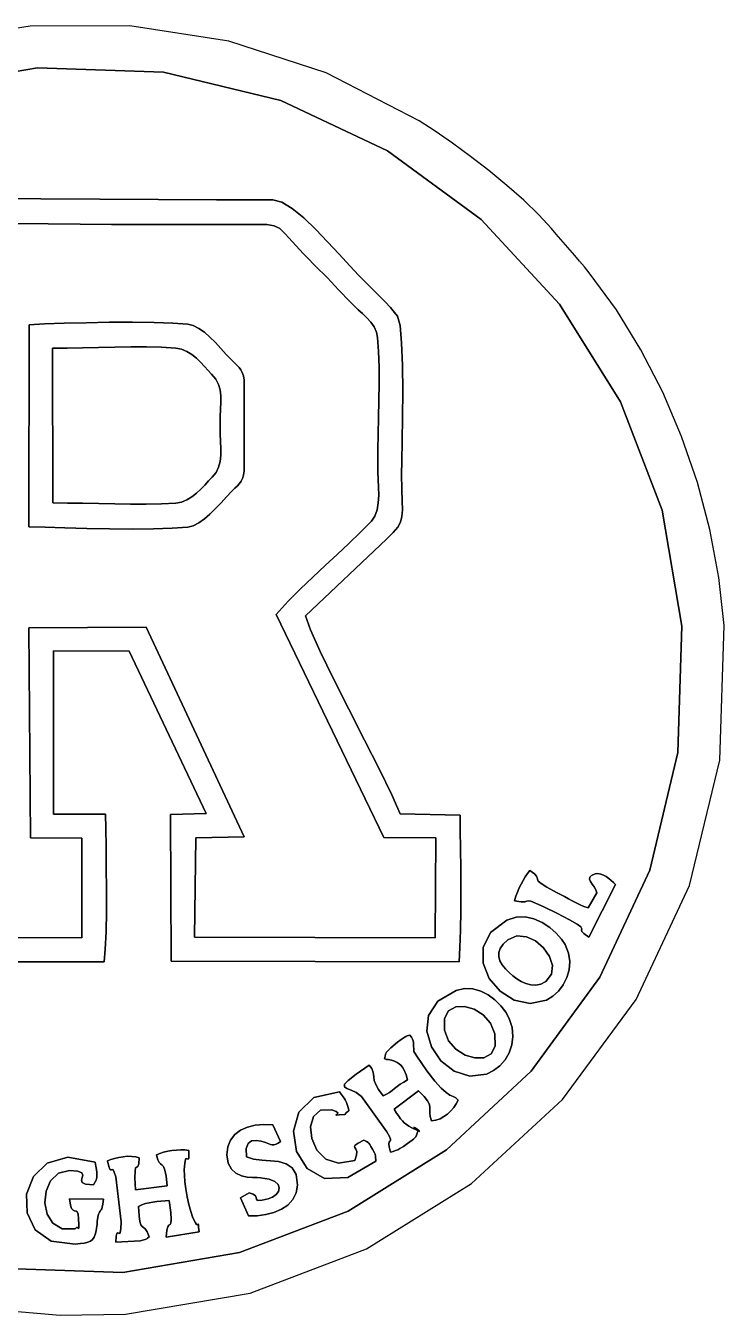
# Model space of a CAD drawing. Header units: inches. Extents: x -9.01 to -5.92, y 3.71 to 6.8.
# Drawn here: x -7.592 to -5.917, y 3.709 to 6.804 of the extents above; entities that cross this region are included whole.
import ezdxf

# ---------------------------------------------------------------- set-up
doc = ezdxf.new("R2010")
doc.units = ezdxf.units.IN
doc.header["$MEASUREMENT"] = 0
doc.layers.add('Layer 1', color=7, linetype='Continuous')

msp = doc.modelspace()

# ---------------------------------------------------------------- linework, layer by layer
at = {"layer": 'Layer 1'}
for points in [[(-7.6681, 3.7227), (-7.5101, 3.709), (-7.3535, 3.7113), (-7.0545, 3.7619), (-6.7754, 3.8684), (-6.5233, 4.0252), (-6.3054, 4.2265), (-6.1287, 4.4666), (-6.0004, 4.7401), (-5.9276, 5.041), (-5.9174, 5.3639), (-5.9301, 5.4794), (-5.9517, 5.5943), (-5.9816, 5.7076), (-6.0195, 5.818), (-6.0649, 5.9246), (-6.1172, 6.0262), (-6.176, 6.1218), (-6.2409, 6.2103), (-6.2527, 6.2248), (-6.2642, 6.2387), (-6.2755, 6.252), (-6.2866, 6.265), (-6.2977, 6.2778), (-6.3088, 6.2906), (-6.32, 6.3036), (-6.3313, 6.3168), (-6.3618, 6.35), (-6.3981, 6.3849), (-6.4385, 6.4206), (-6.4815, 6.456), (-6.5256, 6.4902), (-6.5692, 6.5222), (-6.6107, 6.5509), (-6.6487, 6.5754), (-6.8724, 6.6904), (-7.1051, 6.7663), (-7.3429, 6.8036), (-7.582, 6.803), (-7.8183, 6.7651)], [(-7.8453, 6.6548), (-7.5645, 6.7024), (-7.5645, 6.7024), (-7.2621, 6.6923), (-6.9804, 6.6239), (-6.7248, 6.5038), (-6.5003, 6.3388), (-6.3123, 6.1355), (-6.1659, 5.9007), (-6.0662, 5.6409), (-6.0186, 5.3628), (-6.0282, 5.0594), (-6.096, 4.7767), (-6.2156, 4.5201), (-6.3803, 4.2948), (-6.5837, 4.1061), (-6.819, 3.9591), (-7.0799, 3.8592), (-7.3597, 3.8116), (-7.6621, 3.8216)], [(-8.0924, 4.5569), (-7.4046, 4.5571), (-7.4017, 4.5878), (-7.4, 4.6293), (-7.3991, 4.678), (-7.399, 4.7306), (-7.3993, 4.7836), (-7.3999, 4.8337), (-7.4004, 4.8774), (-7.4009, 4.9113), (-7.5262, 4.9117), (-7.5262, 5.3031), (-7.3444, 5.3029), (-7.1597, 4.9132), (-7.245, 4.9105), (-7.2439, 4.5587), (-6.5533, 4.5571), (-6.5511, 4.5914), (-6.5497, 4.6334), (-6.5491, 4.6807), (-6.5491, 4.7307), (-6.5494, 4.781), (-6.55, 4.8292), (-6.5506, 4.8726), (-6.551, 4.9088), (-6.6943, 4.9122), (-6.7147, 4.9575), (-6.7444, 5.0184), (-6.7799, 5.089), (-6.8177, 5.1636), (-6.8543, 5.2364), (-6.8861, 5.3018), (-6.9097, 5.354), (-6.9215, 5.3872), (-6.7275, 5.5713), (-6.7114, 5.5871), (-6.7005, 5.6001), (-6.6938, 5.6122), (-6.6904, 5.6255), (-6.6893, 5.6417), (-6.6897, 5.6629), (-6.6906, 5.6908), (-6.6911, 5.7276), (-6.6907, 5.759), (-6.6898, 5.8065), (-6.6889, 5.8645), (-6.6885, 5.927), (-6.689, 5.9883), (-6.691, 6.0425), (-6.6948, 6.0839), (-6.7011, 6.1067), (-6.7079, 6.1156), (-6.7181, 6.1273), (-6.7307, 6.1407), (-6.7447, 6.1552), (-6.7589, 6.1696), (-6.7725, 6.1832), (-6.7844, 6.195), (-6.7936, 6.2042), (-6.8156, 6.2274), (-6.8409, 6.2552), (-6.8685, 6.2852), (-6.8971, 6.315), (-6.9257, 6.3423), (-6.9532, 6.3647), (-6.9785, 6.3799), (-7.0003, 6.3855), (-7.1353, 6.3857), (-7.2741, 6.3865), (-7.415, 6.3876), (-7.5565, 6.3885), (-7.6967, 6.389)], [(-7.6158, 6.3291), (-7.5384, 6.3281), (-7.4618, 6.3273), (-7.3866, 6.3269), (-7.0805, 6.3269), (-7.0805, 6.3269), (-7.0409, 6.327), (-7.0144, 6.3264), (-6.9966, 6.3236), (-6.9832, 6.3168), (-6.97, 6.3045), (-6.9528, 6.2851), (-6.9272, 6.2569), (-6.889, 6.2182), (-6.8787, 6.208), (-6.869, 6.1983), (-6.8599, 6.1889), (-6.851, 6.1795), (-6.8422, 6.1701), (-6.8332, 6.1605), (-6.8239, 6.1506), (-6.814, 6.1401), (-6.805, 6.1313), (-6.795, 6.1222), (-6.7846, 6.1127), (-6.7743, 6.1027), (-6.7649, 6.0921), (-6.7571, 6.0808), (-6.7514, 6.0686), (-6.7485, 6.0555), (-6.7461, 6.0218), (-6.745, 5.9846), (-6.7448, 5.9451), (-6.7453, 5.9044), (-6.7461, 5.8633), (-6.7471, 5.8231), (-6.7479, 5.7848), (-6.7483, 5.7495), (-6.7479, 5.7328), (-6.7469, 5.7148), (-6.7461, 5.6959), (-6.7459, 5.677), (-6.7469, 5.6588), (-6.7498, 5.6419), (-6.7551, 5.627), (-6.7635, 5.6148), (-6.7898, 5.5879), (-6.8173, 5.5614), (-6.8456, 5.5349), (-6.8745, 5.5081), (-6.9039, 5.4806), (-6.9335, 5.4521), (-6.963, 5.4224), (-6.9923, 5.391), (-6.7334, 4.8551), (-6.6086, 4.8545), (-6.6103, 4.6147), (-7.1875, 4.6165), (-7.1842, 4.8549), (-7.0684, 4.8572), (-7.3038, 5.3602), (-7.5852, 5.3588), (-7.5814, 4.8547), (-7.4578, 4.8538), (-7.4581, 4.6151), (-8.0377, 4.6158)]]:
    msp.add_lwpolyline(points, dxfattribs=at)
at = {"layer": 'Layer 1', "color": 7}
for points in [[(-7.6621, 3.8216), (-7.3597, 3.8116), (-7.0799, 3.8592), (-6.819, 3.9591), (-6.5837, 4.1061), (-6.3803, 4.2948), (-6.2156, 4.5201), (-6.096, 4.7767), (-6.0282, 5.0594), (-6.0186, 5.3628), (-6.0662, 5.6409), (-6.1659, 5.9007), (-6.3123, 6.1355), (-6.5003, 6.3388), (-6.7248, 6.5038), (-6.9804, 6.6239), (-7.2621, 6.6923), (-7.5645, 6.7024), (-7.5645, 6.7024), (-7.8453, 6.6548)], [(-7.6967, 6.389), (-7.5565, 6.3885), (-7.415, 6.3876), (-7.2741, 6.3865), (-7.1353, 6.3857), (-7.0003, 6.3855), (-6.9785, 6.3799), (-6.9532, 6.3647), (-6.9257, 6.3423), (-6.8971, 6.315), (-6.8685, 6.2852), (-6.8409, 6.2552), (-6.8156, 6.2274), (-6.7936, 6.2042), (-6.7844, 6.195), (-6.7725, 6.1832), (-6.7589, 6.1696), (-6.7447, 6.1552), (-6.7307, 6.1407), (-6.7181, 6.1273), (-6.7079, 6.1156), (-6.7011, 6.1067), (-6.6948, 6.0839), (-6.691, 6.0425), (-6.689, 5.9883), (-6.6885, 5.927), (-6.6889, 5.8645), (-6.6898, 5.8065), (-6.6907, 5.759), (-6.6911, 5.7276), (-6.6906, 5.6908), (-6.6897, 5.6629), (-6.6893, 5.6417), (-6.6904, 5.6255), (-6.6938, 5.6122), (-6.7005, 5.6001), (-6.7114, 5.5871), (-6.7275, 5.5713), (-6.9215, 5.3872), (-6.9097, 5.354), (-6.8861, 5.3018), (-6.8543, 5.2364), (-6.8177, 5.1636), (-6.7799, 5.089), (-6.7444, 5.0184), (-6.7147, 4.9575), (-6.6943, 4.9122), (-6.551, 4.9088), (-6.551, 4.9088), (-6.5506, 4.8726), (-6.55, 4.8292), (-6.5494, 4.781), (-6.5491, 4.7307), (-6.5491, 4.6807), (-6.5497, 4.6334), (-6.5511, 4.5914), (-6.5533, 4.5571), (-7.2439, 4.5587), (-7.245, 4.9105), (-7.1597, 4.9132), (-7.3444, 5.3029), (-7.5262, 5.3031), (-7.5262, 4.9117), (-7.4009, 4.9113), (-7.4004, 4.8774), (-7.3999, 4.8337), (-7.3993, 4.7836), (-7.399, 4.7306), (-7.3991, 4.678), (-7.4, 4.6293), (-7.4017, 4.5878), (-7.4046, 4.5571), (-8.0924, 4.5569)]]:
    msp.add_lwpolyline(points, dxfattribs=at)
at = {"layer": 'Layer 1', "color": 244}
msp.add_lwpolyline([(-8.0377, 4.6158), (-7.4581, 4.6151), (-7.4578, 4.8538), (-7.5814, 4.8547), (-7.5852, 5.3588), (-7.3038, 5.3602), (-7.0684, 4.8572), (-7.1842, 4.8549), (-7.1875, 4.6165), (-6.6103, 4.6147), (-6.6086, 4.8545), (-6.7334, 4.8551), (-6.9923, 5.391), (-6.963, 5.4224), (-6.9335, 5.4521), (-6.9039, 5.4806), (-6.8745, 5.5081), (-6.8456, 5.5349), (-6.8173, 5.5614), (-6.7898, 5.5879), (-6.7635, 5.6148), (-6.7551, 5.627), (-6.7498, 5.6419), (-6.7469, 5.6588), (-6.7459, 5.677), (-6.7461, 5.6959), (-6.7469, 5.7148), (-6.7479, 5.7328), (-6.7483, 5.7495), (-6.7479, 5.7848), (-6.7471, 5.8231), (-6.7461, 5.8633), (-6.7453, 5.9044), (-6.7448, 5.9451), (-6.745, 5.9846), (-6.7461, 6.0218), (-6.7485, 6.0555), (-6.7514, 6.0686), (-6.7571, 6.0808), (-6.7649, 6.0921), (-6.7743, 6.1027), (-6.7846, 6.1127), (-6.795, 6.1222), (-6.805, 6.1313), (-6.814, 6.1401), (-6.8239, 6.1506), (-6.8332, 6.1605), (-6.8422, 6.1701), (-6.851, 6.1795), (-6.8599, 6.1889), (-6.869, 6.1983), (-6.8787, 6.208), (-6.889, 6.2182), (-6.9272, 6.2569), (-6.9528, 6.2851), (-6.97, 6.3045), (-6.9832, 6.3168), (-6.9966, 6.3236), (-7.0144, 6.3264), (-7.0409, 6.327), (-7.0805, 6.3269), (-7.3866, 6.3269), (-7.4618, 6.3273), (-7.5384, 6.3281), (-7.6158, 6.3291)], dxfattribs=at)
msp.add_lwpolyline([(-7.5844, 6.086), (-7.5472, 6.0879), (-7.5006, 6.0897), (-7.4479, 6.091), (-7.3922, 6.0919), (-7.3368, 6.0922), (-7.2848, 6.0916), (-7.2394, 6.0901), (-7.2039, 6.0875), (-7.1906, 6.0842), (-7.1773, 6.0774), (-7.164, 6.0679), (-7.1508, 6.0562), (-7.1377, 6.0431), (-7.1246, 6.0291), (-7.1115, 6.0149), (-7.0985, 6.0012), (-7.0917, 5.9944), (-7.0857, 5.9886), (-7.0806, 5.9833), (-7.0764, 5.9777), (-7.0731, 5.9712), (-7.0706, 5.9631), (-7.069, 5.9528), (-7.0683, 5.9397), (-7.0684, 5.7489), (-7.069, 5.7355), (-7.0705, 5.7251), (-7.0728, 5.717), (-7.0759, 5.7105), (-7.08, 5.7049), (-7.085, 5.6995), (-7.091, 5.6937), (-7.0979, 5.6868), (-7.1109, 5.673), (-7.1241, 5.6587), (-7.1374, 5.6447), (-7.1507, 5.6316), (-7.1641, 5.6199), (-7.1775, 5.6104), (-7.1908, 5.6036), (-7.2039, 5.6003), (-7.241, 5.5975), (-7.2864, 5.5959), (-7.3375, 5.5955), (-7.3917, 5.5959), (-7.4462, 5.5969), (-7.4984, 5.5983), (-7.5456, 5.5999), (-7.5851, 5.6014), (-7.5844, 6.086)], close=True, dxfattribs=at)
at = {"layer": 'Layer 1'}
for points in [[(-7.5851, 5.6014), (-7.5456, 5.5999), (-7.4984, 5.5983), (-7.4462, 5.5969), (-7.3917, 5.5959), (-7.3375, 5.5955), (-7.2864, 5.5959), (-7.241, 5.5975), (-7.2039, 5.6003), (-7.1908, 5.6036), (-7.1775, 5.6104), (-7.1641, 5.6199), (-7.1507, 5.6316), (-7.1374, 5.6447), (-7.1241, 5.6587), (-7.1109, 5.673), (-7.0979, 5.6868), (-7.091, 5.6937), (-7.085, 5.6995), (-7.08, 5.7049), (-7.0759, 5.7105), (-7.0728, 5.717), (-7.0705, 5.7251), (-7.069, 5.7355), (-7.0684, 5.7489), (-7.0683, 5.9397), (-7.069, 5.9528), (-7.0706, 5.9631), (-7.0731, 5.9712), (-7.0764, 5.9777), (-7.0806, 5.9833), (-7.0857, 5.9886), (-7.0917, 5.9944), (-7.0985, 6.0012), (-7.1115, 6.0149), (-7.1246, 6.0291), (-7.1377, 6.0431), (-7.1508, 6.0562), (-7.164, 6.0679), (-7.1773, 6.0774), (-7.1906, 6.0842), (-7.2039, 6.0875), (-7.2394, 6.0901), (-7.2848, 6.0916), (-7.3368, 6.0922), (-7.3922, 6.0919), (-7.4479, 6.091), (-7.5006, 6.0897), (-7.5472, 6.0879), (-7.5844, 6.086), (-7.5851, 5.6014)], [(-7.528, 6.0299), (-7.493, 6.0301), (-7.4561, 6.0307), (-7.4178, 6.0316), (-7.379, 6.0324), (-7.3403, 6.0329), (-7.3026, 6.0329), (-7.2666, 6.0321), (-7.2329, 6.0302), (-7.2188, 6.0275), (-7.2058, 6.0221), (-7.194, 6.0146), (-7.1831, 6.0057), (-7.1731, 5.9959), (-7.1638, 5.9858), (-7.1551, 5.976), (-7.1469, 5.9673), (-7.1369, 5.9551), (-7.1303, 5.9426), (-7.1265, 5.9295), (-7.1248, 5.9154), (-7.1246, 5.9001), (-7.1253, 5.8833), (-7.1261, 5.8648), (-7.1266, 5.8443), (-7.1262, 5.8244), (-7.1253, 5.8059), (-7.1247, 5.7887), (-7.1249, 5.7727), (-7.1265, 5.7579), (-7.1301, 5.7442), (-7.1362, 5.7316), (-7.1456, 5.72), (-7.1541, 5.7111), (-7.163, 5.7014), (-7.1725, 5.6914), (-7.1828, 5.6818), (-7.1938, 5.673), (-7.2058, 5.6657), (-7.2188, 5.6605), (-7.2329, 5.6579), (-7.2672, 5.6562), (-7.3034, 5.6555), (-7.3409, 5.6555), (-7.3791, 5.6561), (-7.4175, 5.6569), (-7.4554, 5.6577), (-7.4924, 5.6582), (-7.5277, 5.6583), (-7.528, 6.0299)], [(-6.4204, 4.7039), (-6.4041, 4.7014), (-6.3952, 4.7015), (-6.3905, 4.7026), (-6.3869, 4.7034), (-6.3811, 4.7024), (-6.37, 4.6981), (-6.3503, 4.689), (-6.3188, 4.6737), (-6.288, 4.6579), (-6.2701, 4.6474), (-6.2615, 4.6408), (-6.2591, 4.6367), (-6.2593, 4.6336), (-6.2588, 4.6301), (-6.2543, 4.6248), (-6.2423, 4.6164), (-6.1777, 4.743), (-6.1827, 4.7477), (-6.1882, 4.7527), (-6.1941, 4.7574), (-6.2004, 4.7618), (-6.2068, 4.7654), (-6.2134, 4.7678), (-6.2201, 4.7688), (-6.2267, 4.7681), (-6.2356, 4.7646), (-6.2398, 4.7603), (-6.2403, 4.7552), (-6.2381, 4.7496), (-6.2342, 4.7435), (-6.2296, 4.7369), (-6.2253, 4.73), (-6.2225, 4.7228), (-6.2439, 4.6869), (-6.2537, 4.6902), (-6.2632, 4.6941), (-6.2725, 4.6986), (-6.2818, 4.7033), (-6.291, 4.7084), (-6.3003, 4.7136), (-6.3098, 4.7188), (-6.3196, 4.7239), (-6.343, 4.7365), (-6.3567, 4.7451), (-6.3633, 4.751), (-6.3655, 4.7552), (-6.366, 4.7588), (-6.3674, 4.7627), (-6.3723, 4.7681), (-6.3835, 4.776), (-6.3893, 4.7688), (-6.3947, 4.761), (-6.3997, 4.7527), (-6.4045, 4.7438), (-6.4089, 4.7345), (-6.413, 4.7247), (-6.4168, 4.7145), (-6.4204, 4.7039)], [(-6.4385, 4.6573), (-6.4779, 4.6273), (-6.4958, 4.5915), (-6.4957, 4.5536), (-6.4809, 4.5174), (-6.455, 4.4867), (-6.4212, 4.4653), (-6.383, 4.4569), (-6.3438, 4.4654), (-6.3286, 4.4747), (-6.315, 4.4871), (-6.3034, 4.5022), (-6.2946, 4.5194), (-6.2892, 4.5382), (-6.2877, 4.558), (-6.2907, 4.5783), (-6.2989, 4.5985), (-6.3078, 4.6117), (-6.3202, 4.6258), (-6.3357, 4.6394), (-6.3537, 4.6513), (-6.3736, 4.6603), (-6.3947, 4.6652), (-6.4165, 4.6646), (-6.4385, 4.6573)], [(-6.4362, 4.6099), (-6.4147, 4.6192), (-6.3918, 4.6175), (-6.3697, 4.6072), (-6.3505, 4.5907), (-6.3363, 4.5703), (-6.3292, 4.5485), (-6.3314, 4.5277), (-6.3451, 4.5101), (-6.3569, 4.5036), (-6.369, 4.501), (-6.3812, 4.5017), (-6.3931, 4.505), (-6.4045, 4.5102), (-6.4151, 4.5167), (-6.4245, 4.5237), (-6.4325, 4.5307), (-6.4421, 4.5403), (-6.4498, 4.55), (-6.4552, 4.5598), (-6.4581, 4.5696), (-6.458, 4.5794), (-6.4546, 4.5895), (-6.4474, 4.5996), (-6.4362, 4.6099)], [(-6.5603, 4.4887), (-6.6043, 4.4625), (-6.6268, 4.4284), (-6.6309, 4.3904), (-6.6197, 4.3528), (-6.5966, 4.3196), (-6.5647, 4.2949), (-6.5272, 4.283), (-6.4873, 4.2879), (-6.4705, 4.2961), (-6.4556, 4.3077), (-6.443, 4.3222), (-6.4332, 4.3391), (-6.4268, 4.3579), (-6.4243, 4.3781), (-6.4262, 4.3993), (-6.433, 4.4211), (-6.4414, 4.4366), (-6.4529, 4.4517), (-6.4671, 4.4658), (-6.4833, 4.4777), (-6.5013, 4.4869), (-6.5204, 4.4923), (-6.5402, 4.4932), (-6.5603, 4.4887)], [(-6.5884, 4.393), (-6.5885, 4.4209), (-6.5785, 4.4394), (-6.5614, 4.449), (-6.5399, 4.4502), (-6.5169, 4.4438), (-6.4953, 4.4302), (-6.4777, 4.4101), (-6.4672, 4.384), (-6.4663, 4.3551), (-6.476, 4.3364), (-6.4935, 4.3271), (-6.5155, 4.3264), (-6.539, 4.3335), (-6.5611, 4.3474), (-6.5786, 4.3676), (-6.5884, 4.393)], [(-6.7324, 4.3243), (-6.7289, 4.3232), (-6.7269, 4.3228), (-6.7258, 4.3227), (-6.725, 4.3229), (-6.7241, 4.323), (-6.7225, 4.3228), (-6.7197, 4.3222), (-6.7152, 4.3208), (-6.7082, 4.3184), (-6.7021, 4.3157), (-6.6969, 4.3125), (-6.6923, 4.3083), (-6.6882, 4.3027), (-6.6843, 4.2954), (-6.6805, 4.2858), (-6.6766, 4.2736), (-6.6861, 4.2686), (-6.6943, 4.2635), (-6.7014, 4.2583), (-6.7079, 4.2531), (-6.7141, 4.2481), (-6.7205, 4.2435), (-6.7273, 4.2392), (-6.7351, 4.2354), (-6.7465, 4.2504), (-6.7532, 4.2624), (-6.7566, 4.2722), (-6.758, 4.2803), (-6.7586, 4.2874), (-6.7598, 4.2942), (-6.7627, 4.3014), (-6.7687, 4.3094), (-6.8001, 4.2874), (-6.8191, 4.2725), (-6.8277, 4.2632), (-6.828, 4.2574), (-6.8221, 4.2534), (-6.812, 4.2494), (-6.7997, 4.2436), (-6.7875, 4.2342), (-6.7264, 4.149), (-6.7205, 4.1378), (-6.7181, 4.1315), (-6.7181, 4.1283), (-6.7194, 4.1265), (-6.7211, 4.1244), (-6.722, 4.1205), (-6.7211, 4.1129), (-6.7174, 4.1), (-6.7112, 4.102), (-6.7056, 4.1041), (-6.7005, 4.1063), (-6.6957, 4.1088), (-6.6867, 4.1143), (-6.6772, 4.1209), (-6.671, 4.1253), (-6.6661, 4.1288), (-6.6624, 4.1317), (-6.6595, 4.1345), (-6.6573, 4.1375), (-6.6554, 4.1413), (-6.6536, 4.1461), (-6.6516, 4.1525), (-6.6604, 4.1587), (-6.662, 4.1602), (-6.6588, 4.1585), (-6.6536, 4.1552), (-6.6491, 4.1519), (-6.6479, 4.1503), (-6.6529, 4.152), (-6.6666, 4.1587), (-6.6738, 4.1626), (-6.6797, 4.1665), (-6.6848, 4.1706), (-6.6893, 4.1752), (-6.6936, 4.1805), (-6.698, 4.1868), (-6.703, 4.1943), (-6.7089, 4.2034), (-6.6504, 4.2477), (-6.6369, 4.234), (-6.6287, 4.2233), (-6.6245, 4.2148), (-6.623, 4.2076), (-6.623, 4.2009), (-6.6233, 4.1939), (-6.6225, 4.1856), (-6.6195, 4.1752), (-6.6089, 4.1771), (-6.5989, 4.1807), (-6.5895, 4.1857), (-6.5809, 4.1919), (-6.573, 4.1993), (-6.5661, 4.2074), (-6.5601, 4.2161), (-6.5553, 4.2252), (-6.5612, 4.2304), (-6.5676, 4.2338), (-6.5751, 4.2375), (-6.5844, 4.2435), (-6.5963, 4.2539), (-6.6115, 4.2705), (-6.6308, 4.2955), (-6.6547, 4.3308), (-6.6604, 4.3393), (-6.6617, 4.3417), (-6.6617, 4.3427), (-6.6615, 4.3446), (-6.6618, 4.3483), (-6.6627, 4.3545), (-6.6624, 4.3577), (-6.6625, 4.3636), (-6.6633, 4.3675), (-6.6649, 4.3717), (-6.6676, 4.3762), (-6.6715, 4.3809), (-6.6748, 4.3803), (-6.678, 4.3793), (-6.6813, 4.3778), (-6.6848, 4.3759), (-6.6923, 4.3708), (-6.701, 4.3642), (-6.7172, 4.3506), (-6.724, 4.3438), (-6.7273, 4.3405), (-6.7283, 4.3386), (-6.7294, 4.3357), (-6.7306, 4.3311), (-6.7324, 4.3243)], [(-6.7527, 4.0786), (-6.7538, 4.0909), (-6.7542, 4.0952), (-6.7559, 4.0985), (-6.7611, 4.1075), (-6.7646, 4.1141), (-6.7673, 4.1186), (-6.7694, 4.1216), (-6.7712, 4.1234), (-6.7752, 4.1257), (-6.7816, 4.1292), (-6.7953, 4.1221), (-6.8022, 4.1175), (-6.8043, 4.1142), (-6.8032, 4.1112), (-6.8007, 4.1073), (-6.7987, 4.1016), (-6.7989, 4.0929), (-6.8031, 4.0802), (-6.8424, 4.0738), (-6.8729, 4.0839), (-6.8944, 4.1053), (-6.9066, 4.1329), (-6.9093, 4.1615), (-6.9023, 4.1859), (-6.8854, 4.201), (-6.8582, 4.2016), (-6.8479, 4.1981), (-6.8441, 4.195), (-6.8446, 4.1925), (-6.8468, 4.1906), (-6.8486, 4.1894), (-6.8474, 4.189), (-6.841, 4.1896), (-6.827, 4.1911), (-6.8232, 4.1954), (-6.8203, 4.1976), (-6.8184, 4.1987), (-6.8173, 4.1996), (-6.8173, 4.2012), (-6.8183, 4.2043), (-6.8203, 4.2101), (-6.8234, 4.2193), (-6.8247, 4.2226), (-6.8265, 4.2261), (-6.8286, 4.2297), (-6.8309, 4.2332), (-6.8357, 4.2399), (-6.84, 4.2454), (-6.9012, 4.2316), (-6.9373, 4.1967), (-6.9506, 4.1504), (-6.9433, 4.102), (-6.9176, 4.0611), (-6.8757, 4.0372), (-6.82, 4.0399), (-6.7527, 4.0786)], [(-7.0634, 4.0892), (-7.0642, 4.1093), (-7.0594, 4.1215), (-7.0508, 4.1274), (-7.0399, 4.1286), (-7.0283, 4.1268), (-7.0177, 4.1234), (-7.0096, 4.1202), (-7.0057, 4.1186), (-7.0013, 4.1182), (-6.9977, 4.1182), (-6.9947, 4.1186), (-6.9922, 4.1194), (-6.9875, 4.122), (-6.9819, 4.1257), (-7.0003, 4.1661), (-7.0216, 4.1669), (-7.0419, 4.165), (-7.0606, 4.1603), (-7.0772, 4.1528), (-7.091, 4.1424), (-7.1015, 4.1292), (-7.1081, 4.1131), (-7.1101, 4.0941), (-7.1069, 4.0741), (-7.0992, 4.0596), (-7.0883, 4.0499), (-7.0753, 4.0439), (-7.0617, 4.0407), (-7.0486, 4.0394), (-7.0375, 4.0392), (-7.0294, 4.039), (-7.0088, 4.0357), (-6.995, 4.03), (-6.9871, 4.0227), (-6.9845, 4.0145), (-6.9864, 4.0062), (-6.992, 3.9985), (-7.0006, 3.9921), (-7.0113, 3.988), (-7.0252, 3.9849), (-7.0332, 3.9842), (-7.0371, 3.9853), (-7.0387, 3.9878), (-7.0397, 3.9912), (-7.0418, 3.9952), (-7.047, 3.9993), (-7.0569, 4.0029), (-7.0775, 3.9907), (-7.0586, 3.9474), (-7.0378, 3.9477), (-7.017, 3.9504), (-6.9972, 3.9555), (-6.9792, 3.9632), (-6.9637, 3.9735), (-6.9516, 3.9866), (-6.9437, 4.0024), (-6.9409, 4.021), (-6.9443, 4.0465), (-6.9539, 4.063), (-6.9683, 4.0727), (-6.986, 4.0776), (-7.0058, 4.0796), (-7.0262, 4.0809), (-7.0459, 4.0834), (-7.0634, 4.0892)], [(-7.4064, 3.9875), (-7.4875, 3.9886), (-7.4854, 3.9734), (-7.4825, 3.9648), (-7.4791, 3.9609), (-7.4755, 3.9597), (-7.472, 3.9591), (-7.469, 3.957), (-7.4669, 3.9514), (-7.4659, 3.9403), (-7.4656, 3.9271), (-7.4655, 3.9197), (-7.4657, 3.9168), (-7.4662, 3.9167), (-7.4672, 3.9181), (-7.4688, 3.9195), (-7.4709, 3.9193), (-7.4738, 3.9161), (-7.5049, 3.9163), (-7.5272, 3.9296), (-7.5411, 3.9518), (-7.5465, 3.9789), (-7.5437, 4.0069), (-7.5329, 4.0319), (-7.5142, 4.0496), (-7.4878, 4.0561), (-7.4674, 4.0544), (-7.4579, 4.0505), (-7.4557, 4.0453), (-7.4573, 4.0392), (-7.4591, 4.0332), (-7.4576, 4.0278), (-7.4492, 4.0237), (-7.4304, 4.0216), (-7.4267, 4.0277), (-7.424, 4.0335), (-7.4224, 4.0393), (-7.4217, 4.0452), (-7.4218, 4.0516), (-7.4226, 4.0587), (-7.4241, 4.0667), (-7.4261, 4.076), (-7.4914, 4.0881), (-7.5411, 4.0743), (-7.5743, 4.0422), (-7.5905, 3.9998), (-7.5891, 3.9545), (-7.5696, 3.9143), (-7.5314, 3.8867), (-7.4737, 3.8796), (-7.4615, 3.8808), (-7.4516, 3.8822), (-7.4436, 3.8841), (-7.4372, 3.8869), (-7.4324, 3.8908), (-7.4286, 3.896), (-7.4258, 3.9029), (-7.4235, 3.9118), (-7.4225, 3.9177), (-7.4219, 3.9225), (-7.4216, 3.9267), (-7.4215, 3.9306), (-7.4212, 3.9346), (-7.4206, 3.9391), (-7.4195, 3.9445), (-7.4177, 3.9512), (-7.416, 3.9562), (-7.4144, 3.9589), (-7.413, 3.9604), (-7.4116, 3.9618), (-7.4103, 3.9641), (-7.4091, 3.9685), (-7.4078, 3.9759), (-7.4064, 3.9875)], [(-7.2787, 4.094), (-7.2757, 4.0821), (-7.2725, 4.0757), (-7.2692, 4.0725), (-7.2659, 4.0699), (-7.2625, 4.0657), (-7.2593, 4.0575), (-7.2561, 4.0428), (-7.2532, 4.0194), (-7.3295, 4.0097), (-7.3307, 4.0385), (-7.3305, 4.055), (-7.3294, 4.0626), (-7.3276, 4.0647), (-7.3255, 4.0647), (-7.3234, 4.0661), (-7.3216, 4.0723), (-7.3204, 4.0867), (-7.3288, 4.0891), (-7.3382, 4.0903), (-7.3483, 4.0904), (-7.3588, 4.0895), (-7.3692, 4.0878), (-7.3793, 4.0855), (-7.3885, 4.0826), (-7.3966, 4.0794), (-7.3931, 4.0661), (-7.3906, 4.0596), (-7.3886, 4.0577), (-7.3869, 4.0583), (-7.3851, 4.0591), (-7.383, 4.0579), (-7.3801, 4.0525), (-7.3762, 4.0409), (-7.3633, 3.9334), (-7.3644, 3.9163), (-7.3659, 3.9079), (-7.3678, 3.9053), (-7.3699, 3.9059), (-7.372, 3.9068), (-7.3738, 3.9055), (-7.3753, 3.899), (-7.3762, 3.8847), (-7.3178, 3.8877), (-7.3065, 3.8909), (-7.3023, 3.8925), (-7.3005, 3.8941), (-7.2964, 3.8971), (-7.3014, 3.9094), (-7.3059, 3.9161), (-7.3098, 3.9195), (-7.3133, 3.922), (-7.3162, 3.9259), (-7.3186, 3.9337), (-7.3206, 3.9476), (-7.3221, 3.97), (-7.3142, 3.9739), (-7.3057, 3.9768), (-7.2969, 3.979), (-7.2876, 3.9807), (-7.2781, 3.9818), (-7.2683, 3.9828), (-7.2583, 3.9836), (-7.2482, 3.9844), (-7.2447, 3.9557), (-7.2437, 3.9388), (-7.2445, 3.9302), (-7.2465, 3.9266), (-7.2492, 3.9248), (-7.252, 3.9214), (-7.2544, 3.913), (-7.2557, 3.8963), (-7.1766, 3.9089), (-7.1779, 3.9204), (-7.1786, 3.9265), (-7.179, 3.9286), (-7.1793, 3.9283), (-7.1799, 3.9269), (-7.181, 3.9258), (-7.1828, 3.9265), (-7.1857, 3.9304), (-7.1915, 3.9425), (-7.1968, 3.9577), (-7.2014, 3.9751), (-7.2053, 3.9935), (-7.2084, 4.012), (-7.2106, 4.0295), (-7.2119, 4.0451), (-7.2122, 4.0576), (-7.2112, 4.0743), (-7.2095, 4.0826), (-7.2074, 4.0852), (-7.2052, 4.0847), (-7.2032, 4.0837), (-7.2017, 4.085), (-7.201, 4.0911), (-7.2014, 4.1046), (-7.2108, 4.1057), (-7.2208, 4.106), (-7.2313, 4.1055), (-7.2418, 4.1043), (-7.2521, 4.1025), (-7.2619, 4.1001), (-7.2709, 4.0972), (-7.2787, 4.094)]]:
    msp.add_lwpolyline(points, close=True, dxfattribs=at)
at = {"layer": 'Layer 1', "color": 7}
for points in [[(-7.5277, 5.6583), (-7.4924, 5.6582), (-7.4554, 5.6577), (-7.4175, 5.6569), (-7.3791, 5.6561), (-7.3409, 5.6555), (-7.3034, 5.6555), (-7.2672, 5.6562), (-7.2329, 5.6579), (-7.2188, 5.6605), (-7.2058, 5.6657), (-7.1938, 5.673), (-7.1828, 5.6818), (-7.1725, 5.6914), (-7.163, 5.7014), (-7.1541, 5.7111), (-7.1456, 5.72), (-7.1362, 5.7316), (-7.1301, 5.7442), (-7.1265, 5.7579), (-7.1249, 5.7727), (-7.1247, 5.7887), (-7.1253, 5.8059), (-7.1262, 5.8244), (-7.1266, 5.8443), (-7.1261, 5.8648), (-7.1253, 5.8833), (-7.1246, 5.9001), (-7.1248, 5.9154), (-7.1265, 5.9295), (-7.1303, 5.9426), (-7.1369, 5.9551), (-7.1469, 5.9673), (-7.1551, 5.976), (-7.1638, 5.9858), (-7.1731, 5.9959), (-7.1831, 6.0057), (-7.194, 6.0146), (-7.2058, 6.0221), (-7.2188, 6.0275), (-7.2329, 6.0302), (-7.2666, 6.0321), (-7.3026, 6.0329), (-7.3403, 6.0329), (-7.379, 6.0324), (-7.4178, 6.0316), (-7.4561, 6.0307), (-7.493, 6.0301), (-7.528, 6.0299), (-7.5277, 5.6583)], [(-6.4204, 4.7039), (-6.4168, 4.7145), (-6.413, 4.7247), (-6.4089, 4.7345), (-6.4045, 4.7438), (-6.3997, 4.7527), (-6.3947, 4.761), (-6.3893, 4.7688), (-6.3835, 4.776), (-6.3723, 4.7681), (-6.3674, 4.7627), (-6.366, 4.7588), (-6.3655, 4.7552), (-6.3633, 4.751), (-6.3567, 4.7451), (-6.343, 4.7365), (-6.3196, 4.7239), (-6.3098, 4.7188), (-6.3003, 4.7136), (-6.291, 4.7084), (-6.2818, 4.7033), (-6.2725, 4.6986), (-6.2632, 4.6941), (-6.2537, 4.6902), (-6.2439, 4.6869), (-6.2225, 4.7228), (-6.2253, 4.73), (-6.2296, 4.7369), (-6.2342, 4.7435), (-6.2381, 4.7496), (-6.2403, 4.7552), (-6.2398, 4.7603), (-6.2356, 4.7646), (-6.2267, 4.7681), (-6.2201, 4.7688), (-6.2134, 4.7678), (-6.2068, 4.7654), (-6.2004, 4.7618), (-6.1941, 4.7574), (-6.1882, 4.7527), (-6.1827, 4.7477), (-6.1777, 4.743), (-6.2423, 4.6164), (-6.2543, 4.6248), (-6.2588, 4.6301), (-6.2593, 4.6336), (-6.2591, 4.6367), (-6.2615, 4.6408), (-6.2701, 4.6474), (-6.288, 4.6579), (-6.3188, 4.6737), (-6.3503, 4.689), (-6.37, 4.6981), (-6.3811, 4.7024), (-6.3869, 4.7034), (-6.3905, 4.7026), (-6.3952, 4.7015), (-6.4041, 4.7014), (-6.4204, 4.7039)], [(-6.4385, 4.6573), (-6.4165, 4.6646), (-6.3947, 4.6652), (-6.3736, 4.6603), (-6.3537, 4.6513), (-6.3357, 4.6394), (-6.3202, 4.6258), (-6.3078, 4.6117), (-6.2989, 4.5985), (-6.2907, 4.5783), (-6.2877, 4.558), (-6.2892, 4.5382), (-6.2946, 4.5194), (-6.3034, 4.5022), (-6.315, 4.4871), (-6.3286, 4.4747), (-6.3438, 4.4654), (-6.383, 4.4569), (-6.4212, 4.4653), (-6.455, 4.4867), (-6.4809, 4.5174), (-6.4957, 4.5536), (-6.4958, 4.5915), (-6.4779, 4.6273), (-6.4385, 4.6573)], [(-6.4362, 4.6099), (-6.4474, 4.5996), (-6.4546, 4.5895), (-6.458, 4.5794), (-6.4581, 4.5696), (-6.4552, 4.5598), (-6.4498, 4.55), (-6.4421, 4.5403), (-6.4325, 4.5307), (-6.4245, 4.5237), (-6.4151, 4.5167), (-6.4045, 4.5102), (-6.3931, 4.505), (-6.3812, 4.5017), (-6.369, 4.501), (-6.3569, 4.5036), (-6.3451, 4.5101), (-6.3314, 4.5277), (-6.3292, 4.5485), (-6.3363, 4.5703), (-6.3505, 4.5907), (-6.3697, 4.6072), (-6.3918, 4.6175), (-6.4147, 4.6192), (-6.4362, 4.6099)], [(-6.5603, 4.4887), (-6.5402, 4.4932), (-6.5204, 4.4923), (-6.5013, 4.4869), (-6.4833, 4.4777), (-6.4671, 4.4658), (-6.4529, 4.4517), (-6.4414, 4.4366), (-6.433, 4.4211), (-6.4262, 4.3993), (-6.4243, 4.3781), (-6.4268, 4.3579), (-6.4332, 4.3391), (-6.443, 4.3222), (-6.4556, 4.3077), (-6.4705, 4.2961), (-6.4873, 4.2879), (-6.5272, 4.283), (-6.5647, 4.2949), (-6.5966, 4.3196), (-6.6197, 4.3528), (-6.6309, 4.3904), (-6.6268, 4.4284), (-6.6043, 4.4625), (-6.5603, 4.4887)], [(-6.5884, 4.393), (-6.5786, 4.3676), (-6.5611, 4.3474), (-6.539, 4.3335), (-6.5155, 4.3264), (-6.4935, 4.3271), (-6.476, 4.3364), (-6.4663, 4.3551), (-6.4672, 4.384), (-6.4777, 4.4101), (-6.4953, 4.4302), (-6.5169, 4.4438), (-6.5399, 4.4502), (-6.5614, 4.449), (-6.5785, 4.4394), (-6.5885, 4.4209), (-6.5884, 4.393)], [(-6.7324, 4.3243), (-6.7306, 4.3311), (-6.7294, 4.3357), (-6.7283, 4.3386), (-6.7273, 4.3405), (-6.724, 4.3438), (-6.7172, 4.3506), (-6.701, 4.3642), (-6.6923, 4.3708), (-6.6848, 4.3759), (-6.6813, 4.3778), (-6.678, 4.3793), (-6.6748, 4.3803), (-6.6715, 4.3809), (-6.6676, 4.3762), (-6.6649, 4.3717), (-6.6633, 4.3675), (-6.6625, 4.3636), (-6.6624, 4.3577), (-6.6627, 4.3545), (-6.6618, 4.3483), (-6.6615, 4.3446), (-6.6617, 4.3427), (-6.6617, 4.3417), (-6.6604, 4.3393), (-6.6547, 4.3308), (-6.6308, 4.2955), (-6.6115, 4.2705), (-6.5963, 4.2539), (-6.5844, 4.2435), (-6.5751, 4.2375), (-6.5676, 4.2338), (-6.5612, 4.2304), (-6.5553, 4.2252), (-6.5601, 4.2161), (-6.5661, 4.2074), (-6.573, 4.1993), (-6.5809, 4.1919), (-6.5895, 4.1857), (-6.5989, 4.1807), (-6.6089, 4.1771), (-6.6195, 4.1752), (-6.6225, 4.1856), (-6.6233, 4.1939), (-6.623, 4.2009), (-6.623, 4.2076), (-6.6245, 4.2148), (-6.6287, 4.2233), (-6.6369, 4.234), (-6.6504, 4.2477), (-6.7089, 4.2034), (-6.703, 4.1943), (-6.698, 4.1868), (-6.6936, 4.1805), (-6.6893, 4.1752), (-6.6848, 4.1706), (-6.6797, 4.1665), (-6.6738, 4.1626), (-6.6666, 4.1587), (-6.6529, 4.152), (-6.6479, 4.1503), (-6.6491, 4.1519), (-6.6536, 4.1552), (-6.6588, 4.1585), (-6.662, 4.1602), (-6.6604, 4.1587), (-6.6516, 4.1525), (-6.6536, 4.1461), (-6.6554, 4.1413), (-6.6573, 4.1375), (-6.6595, 4.1345), (-6.6624, 4.1317), (-6.6661, 4.1288), (-6.671, 4.1253), (-6.6772, 4.1209), (-6.6867, 4.1143), (-6.6957, 4.1088), (-6.7005, 4.1063), (-6.7056, 4.1041), (-6.7112, 4.102), (-6.7174, 4.1), (-6.7211, 4.1129), (-6.722, 4.1205), (-6.7211, 4.1244), (-6.7194, 4.1265), (-6.7181, 4.1283), (-6.7181, 4.1315), (-6.7205, 4.1378), (-6.7264, 4.149), (-6.7875, 4.2342), (-6.7997, 4.2436), (-6.812, 4.2494), (-6.8221, 4.2534), (-6.828, 4.2574), (-6.8277, 4.2632), (-6.8191, 4.2725), (-6.8001, 4.2874), (-6.7687, 4.3094), (-6.7627, 4.3014), (-6.7598, 4.2942), (-6.7586, 4.2874), (-6.758, 4.2803), (-6.7566, 4.2722), (-6.7532, 4.2624), (-6.7465, 4.2504), (-6.7351, 4.2354), (-6.7273, 4.2392), (-6.7205, 4.2435), (-6.7141, 4.2481), (-6.7079, 4.2531), (-6.7014, 4.2583), (-6.6943, 4.2635), (-6.6861, 4.2686), (-6.6766, 4.2736), (-6.6805, 4.2858), (-6.6843, 4.2954), (-6.6882, 4.3027), (-6.6923, 4.3083), (-6.6969, 4.3125), (-6.7021, 4.3157), (-6.7082, 4.3184), (-6.7152, 4.3208), (-6.7197, 4.3222), (-6.7225, 4.3228), (-6.7241, 4.323), (-6.725, 4.3229), (-6.7258, 4.3227), (-6.7269, 4.3228), (-6.7289, 4.3232), (-6.7324, 4.3243)], [(-6.7527, 4.0786), (-6.82, 4.0399), (-6.8757, 4.0372), (-6.9176, 4.0611), (-6.9433, 4.102), (-6.9506, 4.1504), (-6.9373, 4.1967), (-6.9012, 4.2316), (-6.84, 4.2454), (-6.8357, 4.2399), (-6.8309, 4.2332), (-6.8286, 4.2297), (-6.8265, 4.2261), (-6.8247, 4.2226), (-6.8234, 4.2193), (-6.8203, 4.2101), (-6.8183, 4.2043), (-6.8173, 4.2012), (-6.8173, 4.1996), (-6.8184, 4.1987), (-6.8203, 4.1976), (-6.8232, 4.1954), (-6.827, 4.1911), (-6.841, 4.1896), (-6.8474, 4.189), (-6.8486, 4.1894), (-6.8468, 4.1906), (-6.8446, 4.1925), (-6.8441, 4.195), (-6.8479, 4.1981), (-6.8582, 4.2016), (-6.8854, 4.201), (-6.9023, 4.1859), (-6.9093, 4.1615), (-6.9066, 4.1329), (-6.8944, 4.1053), (-6.8729, 4.0839), (-6.8424, 4.0738), (-6.8031, 4.0802), (-6.7989, 4.0929), (-6.7987, 4.1016), (-6.8007, 4.1073), (-6.8032, 4.1112), (-6.8043, 4.1142), (-6.8022, 4.1175), (-6.7953, 4.1221), (-6.7816, 4.1292), (-6.7752, 4.1257), (-6.7712, 4.1234), (-6.7694, 4.1216), (-6.7673, 4.1186), (-6.7646, 4.1141), (-6.7611, 4.1075), (-6.7559, 4.0985), (-6.7542, 4.0952), (-6.7538, 4.0909), (-6.7527, 4.0786)], [(-7.0634, 4.0892), (-7.0459, 4.0834), (-7.0262, 4.0809), (-7.0058, 4.0796), (-6.986, 4.0776), (-6.9683, 4.0727), (-6.9539, 4.063), (-6.9443, 4.0465), (-6.9409, 4.021), (-6.9437, 4.0024), (-6.9516, 3.9866), (-6.9637, 3.9735), (-6.9792, 3.9632), (-6.9972, 3.9555), (-7.017, 3.9504), (-7.0378, 3.9477), (-7.0586, 3.9474), (-7.0775, 3.9907), (-7.0569, 4.0029), (-7.047, 3.9993), (-7.0418, 3.9952), (-7.0397, 3.9912), (-7.0387, 3.9878), (-7.0371, 3.9853), (-7.0332, 3.9842), (-7.0252, 3.9849), (-7.0113, 3.988), (-7.0006, 3.9921), (-6.992, 3.9985), (-6.9864, 4.0062), (-6.9845, 4.0145), (-6.9871, 4.0227), (-6.995, 4.03), (-7.0088, 4.0357), (-7.0294, 4.039), (-7.0375, 4.0392), (-7.0486, 4.0394), (-7.0617, 4.0407), (-7.0753, 4.0439), (-7.0883, 4.0499), (-7.0992, 4.0596), (-7.1069, 4.0741), (-7.1101, 4.0941), (-7.1081, 4.1131), (-7.1015, 4.1292), (-7.091, 4.1424), (-7.0772, 4.1528), (-7.0606, 4.1603), (-7.0419, 4.165), (-7.0216, 4.1669), (-7.0003, 4.1661), (-6.9819, 4.1257), (-6.9875, 4.122), (-6.9922, 4.1194), (-6.9947, 4.1186), (-6.9977, 4.1182), (-7.0013, 4.1182), (-7.0057, 4.1186), (-7.0096, 4.1202), (-7.0177, 4.1234), (-7.0283, 4.1268), (-7.0399, 4.1286), (-7.0508, 4.1274), (-7.0594, 4.1215), (-7.0642, 4.1093), (-7.0634, 4.0892)], [(-7.4064, 3.9875), (-7.4078, 3.9759), (-7.4091, 3.9685), (-7.4103, 3.9641), (-7.4116, 3.9618), (-7.413, 3.9604), (-7.4144, 3.9589), (-7.416, 3.9562), (-7.4177, 3.9512), (-7.4195, 3.9445), (-7.4206, 3.9391), (-7.4212, 3.9346), (-7.4215, 3.9306), (-7.4216, 3.9267), (-7.4219, 3.9225), (-7.4225, 3.9177), (-7.4235, 3.9118), (-7.4258, 3.9029), (-7.4286, 3.896), (-7.4324, 3.8908), (-7.4372, 3.8869), (-7.4436, 3.8841), (-7.4516, 3.8822), (-7.4615, 3.8808), (-7.4737, 3.8796), (-7.5314, 3.8867), (-7.5696, 3.9143), (-7.5891, 3.9545), (-7.5905, 3.9998), (-7.5743, 4.0422), (-7.5411, 4.0743), (-7.4914, 4.0881), (-7.4261, 4.076), (-7.4241, 4.0667), (-7.4226, 4.0587), (-7.4218, 4.0516), (-7.4217, 4.0452), (-7.4224, 4.0393), (-7.424, 4.0335), (-7.4267, 4.0277), (-7.4304, 4.0216), (-7.4492, 4.0237), (-7.4576, 4.0278), (-7.4591, 4.0332), (-7.4573, 4.0392), (-7.4557, 4.0453), (-7.4579, 4.0505), (-7.4674, 4.0544), (-7.4878, 4.0561), (-7.5142, 4.0496), (-7.5329, 4.0319), (-7.5437, 4.0069), (-7.5465, 3.9789), (-7.5411, 3.9518), (-7.5272, 3.9296), (-7.5049, 3.9163), (-7.4738, 3.9161), (-7.4709, 3.9193), (-7.4688, 3.9195), (-7.4672, 3.9181), (-7.4662, 3.9167), (-7.4657, 3.9168), (-7.4655, 3.9197), (-7.4656, 3.9271), (-7.4659, 3.9403), (-7.4669, 3.9514), (-7.469, 3.957), (-7.472, 3.9591), (-7.4755, 3.9597), (-7.4791, 3.9609), (-7.4825, 3.9648), (-7.4854, 3.9734), (-7.4875, 3.9886), (-7.4064, 3.9875)], [(-7.2787, 4.094), (-7.2709, 4.0972), (-7.2619, 4.1001), (-7.2521, 4.1025), (-7.2418, 4.1043), (-7.2313, 4.1055), (-7.2208, 4.106), (-7.2108, 4.1057), (-7.2014, 4.1046), (-7.201, 4.0911), (-7.2017, 4.085), (-7.2032, 4.0837), (-7.2052, 4.0847), (-7.2074, 4.0852), (-7.2095, 4.0826), (-7.2112, 4.0743), (-7.2122, 4.0576), (-7.2119, 4.0451), (-7.2106, 4.0295), (-7.2084, 4.012), (-7.2053, 3.9935), (-7.2014, 3.9751), (-7.1968, 3.9577), (-7.1915, 3.9425), (-7.1857, 3.9304), (-7.1828, 3.9265), (-7.181, 3.9258), (-7.1799, 3.9269), (-7.1793, 3.9283), (-7.179, 3.9286), (-7.1786, 3.9265), (-7.1779, 3.9204), (-7.1766, 3.9089), (-7.2557, 3.8963), (-7.2544, 3.913), (-7.252, 3.9214), (-7.2492, 3.9248), (-7.2465, 3.9266), (-7.2445, 3.9302), (-7.2437, 3.9388), (-7.2447, 3.9557), (-7.2482, 3.9844), (-7.2583, 3.9836), (-7.2683, 3.9828), (-7.2781, 3.9818), (-7.2876, 3.9807), (-7.2969, 3.979), (-7.3057, 3.9768), (-7.3142, 3.9739), (-7.3221, 3.97), (-7.3206, 3.9476), (-7.3186, 3.9337), (-7.3162, 3.9259), (-7.3133, 3.922), (-7.3098, 3.9195), (-7.3059, 3.9161), (-7.3014, 3.9094), (-7.2964, 3.8971), (-7.3005, 3.8941), (-7.3023, 3.8925), (-7.3065, 3.8909), (-7.3178, 3.8877), (-7.3762, 3.8847), (-7.3753, 3.899), (-7.3738, 3.9055), (-7.372, 3.9068), (-7.3699, 3.9059), (-7.3678, 3.9053), (-7.3659, 3.9079), (-7.3644, 3.9163), (-7.3633, 3.9334), (-7.3762, 4.0409), (-7.3801, 4.0525), (-7.383, 4.0579), (-7.3851, 4.0591), (-7.3869, 4.0583), (-7.3886, 4.0577), (-7.3906, 4.0596), (-7.3931, 4.0661), (-7.3966, 4.0794), (-7.3885, 4.0826), (-7.3793, 4.0855), (-7.3692, 4.0878), (-7.3588, 4.0895), (-7.3483, 4.0904), (-7.3382, 4.0903), (-7.3288, 4.0891), (-7.3204, 4.0867), (-7.3216, 4.0723), (-7.3234, 4.0661), (-7.3255, 4.0647), (-7.3276, 4.0647), (-7.3294, 4.0626), (-7.3305, 4.055), (-7.3307, 4.0385), (-7.3295, 4.0097), (-7.2532, 4.0194), (-7.2561, 4.0428), (-7.2593, 4.0575), (-7.2625, 4.0657), (-7.2659, 4.0699), (-7.2692, 4.0725), (-7.2725, 4.0757), (-7.2757, 4.0821), (-7.2787, 4.094)]]:
    msp.add_lwpolyline(points, close=True, dxfattribs=at)

doc.saveas('drawing.dxf')
